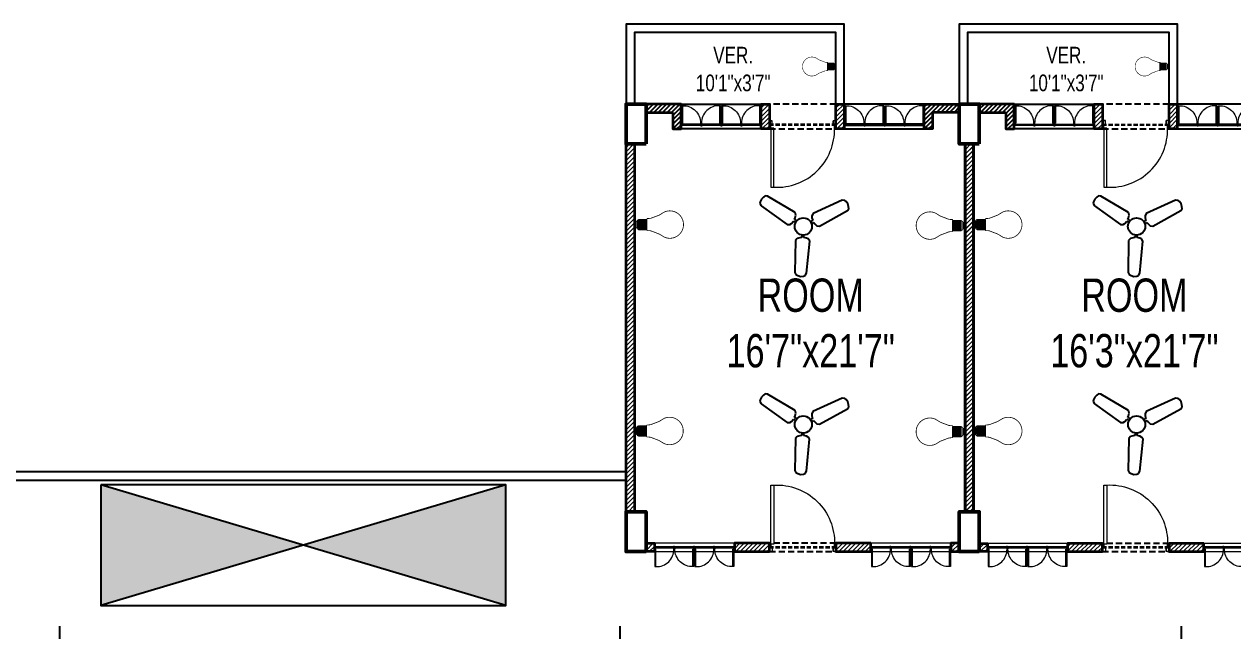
# Model space of a CAD drawing. Header units: inches. Extents: x -20263 to 10253, y -4567 to 3195.
# Drawn here: x 1407 to 2133, y 398 to 767 of the extents above; entities that cross this region are included whole.
import ezdxf

# ---------------------------------------------------------------- set-up
doc = ezdxf.new("R2010")
doc.units = ezdxf.units.IN
doc.header["$MEASUREMENT"] = 0
doc.linetypes.add('DASHED2', pattern=[0.375, 0.25, -0.125])
for name, color, linetype, lineweight in [('A-TEXT', 7, 'Continuous', 5), ('ar-DOOR-WOOD', 44, 'Continuous', 0), ("ele legend-8'", 53, 'Continuous', 25), ('Main Wall', 250, 'Continuous', 13), ('WALL_SEC_', 170, 'Continuous', 25)]:
    doc.layers.add(name, color=color, linetype=linetype, lineweight=lineweight)
doc.layers.add('hatch brick', color=32, linetype='Continuous', lineweight=0, transparency=0.4)
doc.styles.add('SIMPLE', font='romantic.ttf')
pattern_1 = [(45, (-1496452.2167, -132512.9514), (-1.3258252147, 1.3258252147), [])]
pattern_2 = [(45, (-1496521.2167, -132514.9514), (-1.3258252147, 1.3258252147), [])]
pattern_3 = [(45, (-1496524.7167, -132514.9514), (-1.3258252147, 1.3258252147), [])]
pattern_4 = [(45, (-1496535.7167, -132514.9514), (-1.3258252147, 1.3258252147), [])]
pattern_5 = [(45, (-1496520.0054, -132514.9514), (-1.3258252147, 1.3258252147), [])]
pattern_6 = [(45, (-1496526.2167, -132766.9514), (-1.3258252147, 1.3258252147), [])]
pattern_7 = [(45, (-1496407.2167, -132512.9514), (-1.3258252147, 1.3258252147), [])]

# ---------------------------------------------------------------- blocks, each defined once
blk = doc.blocks.new('DOOR_45')
at = {"layer": 'ar-DOOR-WOOD'}
for p, q in [((-11008.75, 15426.44), (-11008.75, 15424.44)), ((-10968.75, 15426.44), (-11008.75, 15426.44)), ((-11008.75, 15424.44), (-10968.75, 15424.44)), ((-10968.75, 15427.44), (-10963.75, 15427.44)), ((-10968.75, 15427.44), (-10968.75, 15426.44)), ((-10968.75, 15424.44), (-10968.75, 15426.44)), ((-10968.75, 15426.44), (-10966.75, 15426.44)), ((-10966.75, 15426.44), (-10966.75, 15425.44)), ((-10966.75, 15425.44), (-10963.75, 15425.44)), ((-10963.75, 15427.44), (-10963.75, 15425.44)), ((-10968.75, 15382.44), (-10968.75, 15383.44)), ((-10968.75, 15383.44), (-10966.75, 15383.44)), ((-10966.75, 15384.44), (-10963.75, 15384.44)), ((-10966.75, 15383.44), (-10966.75, 15384.44)), ((-10963.75, 15382.44), (-10963.75, 15384.44)), ((-10968.75, 15382.44), (-10963.75, 15382.44))]:
    blk.add_line(p, q, dxfattribs=at)
for points in [[(-10968.75, 15426.44), (-11008.75, 15426.44), (-11008.75, 15424.44), (-10968.75, 15424.44)], [(-10963.75, 15427.44), (-10968.75, 15427.44), (-10968.75, 15426.44), (-10966.75, 15426.44), (-10966.75, 15425.44), (-10963.75, 15425.44)], [(-10968.75, 15383.44), (-10968.75, 15382.44), (-10963.75, 15382.44), (-10963.75, 15384.44), (-10966.75, 15384.44), (-10966.75, 15383.44)]]:
    blk.add_lwpolyline(points, close=True, dxfattribs=at)
blk.add_arc((-10969.89, 15422.35), 38.92, 176.90834, 271.67702, dxfattribs=at)
blk = doc.blocks.new('DOOR_40')
at = {"layer": 'ar-DOOR-WOOD'}
for p, q in [((-11029.1, 15421.4), (-11064.1, 15421.4)), ((-11064.1, 15421.4), (-11064.1, 15419.4)), ((-11064.1, 15419.4), (-11029.1, 15419.4)), ((-11029.1, 15422.4), (-11024.1, 15422.4)), ((-11029.1, 15422.4), (-11029.1, 15421.4)), ((-11029.1, 15419.4), (-11029.1, 15421.4)), ((-11029.1, 15421.4), (-11027.1, 15421.4)), ((-11027.1, 15421.4), (-11027.1, 15420.4)), ((-11027.1, 15420.4), (-11024.1, 15420.4)), ((-11024.1, 15422.4), (-11024.1, 15420.4)), ((-11029.1, 15383.4), (-11027.1, 15383.4)), ((-11029.1, 15382.4), (-11029.1, 15383.4)), ((-11029.1, 15382.4), (-11024.1, 15382.4)), ((-11027.1, 15383.4), (-11027.1, 15384.4)), ((-11027.1, 15384.4), (-11024.1, 15384.4)), ((-11024.1, 15382.4), (-11024.1, 15384.4))]:
    blk.add_line(p, q, dxfattribs=at)
blk.add_arc((-11029.4, 15418.2), 34.8, 178.03, 270.3561, dxfattribs=at)
blk = doc.blocks.new('room 1')
h = blk.add_hatch()
h.set_pattern_fill('ANSI31', color=256, scale=15)
h.paths.add_polyline_path([(1498318.01, 133229.01), (1498318.01, 133219.01), (1498323.01, 133219.01), (1498323.01, 133234.01), (1498302.01, 133234.01), (1498302.01, 133229.01), (1498302.01, 133229.01)])
h = blk.add_hatch()
h.set_pattern_fill('ANSI31', color=256, scale=15)
h.paths.add_polyline_path([(1498474.01, 133229.01), (1498474.01, 133219.01), (1498469.01, 133219.01), (1498469.01, 133234.01), (1498490.01, 133234.01), (1498490.01, 133229.01), (1498490.01, 133229.01)])
at = {"layer": 'hatch brick'}
h = blk.add_hatch(dxfattribs=at)
h.set_pattern_fill('ANSI31', color=256, scale=15)
h.set_pattern_definition([(45, (69, 2), (-1.3258252147, 1.3258252147), [])])
h.paths.add_polyline_path([(1498376.01, 133234.01), (1498376.01, 133219.01), (1498376.01, 133219.01), (1498371.01, 133219.01), (1498371.01, 133234.01)])
h = blk.add_hatch(dxfattribs=at)
h.set_pattern_fill('ANSI31', color=256, scale=15)
h.set_pattern_definition([(45, (114, 2), (-1.3258252147, 1.3258252147), [])])
h.paths.add_polyline_path([(1498421.01, 133234.01), (1498421.01, 133219.01), (1498421.01, 133219.01), (1498416.01, 133219.01), (1498416.01, 133234.01)])
h = blk.add_hatch(dxfattribs=at)
h.set_pattern_fill('ANSI31', color=256, scale=15)
h.paths.add_polyline_path([(1498298.51, 132989.01), (1498293.51, 132989.01), (1498293.51, 133210.01), (1498298.51, 133210.01)])
h = blk.add_hatch(dxfattribs=at)
h.set_pattern_fill('ANSI31', color=256, scale=15)
h.paths.add_polyline_path([(1498493.51, 132989.01), (1498498.51, 132989.01), (1498498.51, 133210.01), (1498493.51, 133210.01)])
h = blk.add_hatch(dxfattribs=at)
h.set_pattern_fill('ANSI31', color=256, scale=15)
h.set_pattern_definition([(45, (-14.5, 0), (-1.3258252147, 1.3258252147), [])])
h.paths.add_polyline_path([(1498302.01, 132970.01), (1498307.01, 132970.01), (1498307.01, 132965.01), (1498302.01, 132965.01)])
h = blk.add_hatch(dxfattribs=at)
h.set_pattern_fill('ANSI31', color=256, scale=15)
h.set_pattern_definition([(45, (-5, -252), (-1.3258252147, 1.3258252147), [])])
h.paths.add_polyline_path([(1498376.01, 132970.01), (1498355.01, 132970.01), (1498355.01, 132965.01), (1498376.01, 132965.01)])
h = blk.add_hatch(dxfattribs=at)
h.set_pattern_fill('ANSI31', color=256, scale=15)
h.set_pattern_definition([(45, (1.2113, 4e-09), (-1.3258252147, 1.3258252147), [])])
h.paths.add_polyline_path([(1498437.01, 132970.01), (1498416.01, 132970.01), (1498416.01, 132965.01), (1498437.01, 132965.01)])
h = blk.add_hatch(dxfattribs=at)
h.set_pattern_fill('ANSI31', color=256, scale=15)
h.paths.add_polyline_path([(1498490.01, 132970.01), (1498485.01, 132970.01), (1498485.01, 132965.01), (1498490.01, 132965.01)])
for points in [[(1498323.01, 133234.01), (1498371.01, 133234.01), (1498371.01, 133219.01), (1498323.01, 133219.01)], [(1498469.01, 133234.01), (1498421.01, 133234.01), (1498421.01, 133219.01), (1498469.01, 133219.01)]]:
    blk.add_lwpolyline(points, close=True)
at = {"linetype": 'DASHED2', "ltscale": 15}
for points in [[(1498376.01, 133219.01), (1498416.01, 133219.01), (1498416.01, 133234.01), (1498376.01, 133234.01)], [(1498376.01, 132965.01), (1498416.01, 132965.01), (1498416.01, 132970.01), (1498376.01, 132970.01)]]:
    blk.add_lwpolyline(points, close=True, dxfattribs=at)
at = {"layer": 'Main Wall', "color": 1, "lineweight": 50}
for points in [[(1498302.01, 133210.01), (1498290.01, 133210.01), (1498290.01, 133234.01), (1498302.01, 133234.01), (1498302.01, 133210.01)], [(1498502.01, 133210.01), (1498490.01, 133210.01), (1498490.01, 133234.01), (1498502.01, 133234.01), (1498502.01, 133210.01)], [(1498302.01, 132965.01), (1498290.01, 132965.01), (1498290.01, 132989.01), (1498302.01, 132989.01), (1498302.01, 132965.01)], [(1498502.01, 132965.01), (1498490.01, 132965.01), (1498490.01, 132989.01), (1498502.01, 132989.01), (1498502.01, 132965.01)]]:
    blk.add_lwpolyline(points, dxfattribs=at)
at = {"layer": 'Main Wall', "lineweight": 35}
for points in [[(1498318.01, 133229.01), (1498318.01, 133219.01), (1498323.01, 133219.01), (1498323.01, 133234.01), (1498302.01, 133234.01), (1498302.01, 133229.01), (1498302.01, 133229.01), (1498302.01, 133229.01), (1498318.01, 133229.01)], [(1498474.01, 133229.01), (1498474.01, 133219.01), (1498469.01, 133219.01), (1498469.01, 133234.01), (1498490.01, 133234.01), (1498490.01, 133229.01), (1498490.01, 133229.01), (1498490.01, 133229.01), (1498474.01, 133229.01)], [(1498376.01, 132970.01), (1498376.01, 132970.01), (1498355.01, 132970.01), (1498355.01, 132965.01), (1498376.01, 132965.01), (1498376.01, 132970.01)]]:
    blk.add_lwpolyline(points, dxfattribs=at)
for points in [[(1498376.01, 133234.01), (1498376.01, 133219.01), (1498376.01, 133219.01), (1498376.01, 133219.01), (1498371.01, 133219.01), (1498371.01, 133234.01)], [(1498421.01, 133234.01), (1498421.01, 133219.01), (1498421.01, 133219.01), (1498421.01, 133219.01), (1498416.01, 133219.01), (1498416.01, 133234.01)], [(1498298.51, 132989.01), (1498293.51, 132989.01), (1498293.51, 133210.01), (1498298.51, 133210.01)], [(1498493.51, 132989.01), (1498498.51, 132989.01), (1498498.51, 133210.01), (1498493.51, 133210.01)], [(1498302.01, 132970.01), (1498307.01, 132970.01), (1498307.01, 132965.01), (1498302.01, 132965.01)], [(1498437.01, 132970.01), (1498416.01, 132970.01), (1498416.01, 132965.01), (1498437.01, 132965.01)], [(1498490.01, 132970.01), (1498485.01, 132970.01), (1498485.01, 132965.01), (1498490.01, 132965.01)]]:
    blk.add_lwpolyline(points, close=True, dxfattribs=at)
at = {"layer": 'Main Wall', "color": 150}
for points in [[(1498371.01, 133221.01), (1498323.61, 133221.01), (1498323.61, 133222.01), (1498371.01, 133222.01)], [(1498421.01, 133221.01), (1498468.41, 133221.01), (1498468.41, 133222.01), (1498421.01, 133222.01)], [(1498371.01, 133221.01), (1498323.61, 133221.01), (1498323.61, 133221.51), (1498371.01, 133221.51)], [(1498421.01, 133221.01), (1498468.41, 133221.01), (1498468.41, 133221.51), (1498421.01, 133221.51)], [(1498307.01, 132968.01), (1498354.41, 132968.01), (1498354.41, 132967.01), (1498307.01, 132967.01)], [(1498307.01, 132968.01), (1498354.41, 132968.01), (1498354.41, 132967.51), (1498307.01, 132967.51)], [(1498437.61, 132968.01), (1498484.41, 132968.01), (1498484.41, 132967.01), (1498437.61, 132967.01)], [(1498437.61, 132968.01), (1498484.41, 132968.01), (1498484.41, 132967.51), (1498437.61, 132967.51)]]:
    blk.add_lwpolyline(points, close=True, dxfattribs=at)
at = {"layer": 'Main Wall', "color": 150, "linetype": 'DASHED2', "ltscale": 10}
for points in [[(1498376.01, 133222.01), (1498416.01, 133222.01), (1498416.01, 133221.01), (1498376.01, 133221.01)], [(1498376.01, 133222.01), (1498416.01, 133222.01), (1498416.01, 133221.51), (1498376.01, 133221.51)], [(1498376.01, 132968.01), (1498416.01, 132968.01), (1498416.01, 132967.01), (1498376.01, 132967.01)], [(1498376.01, 132968.01), (1498416.01, 132968.01), (1498416.01, 132967.51), (1498376.01, 132967.51)]]:
    blk.add_lwpolyline(points, close=True, dxfattribs=at)
at = {"layer": 'Main Wall'}
for points in [[(1498307.01, 132965.01), (1498355.01, 132965.01), (1498355.01, 132970.01), (1498307.01, 132970.01)], [(1498437.01, 132965.01), (1498485.01, 132965.01), (1498485.01, 132970.01), (1498437.01, 132970.01)]]:
    blk.add_lwpolyline(points, close=True, dxfattribs=at)
at = {"layer": 'Main Wall', "extrusion": (0, 0, -1)}
for name, p, xscale, yscale, zscale, rotation in [('DOOR_40', (-1502949.75, 129913.77), 0.2999999999999545, 0.2999999999999545, -0.2999999999999545, 270), ('DOOR_40', (-1502973.75, 129913.77), 0.2999999999999545, 0.2999999999999545, -0.2999999999999545, 270), ('DOOR_40', (-1493818.28, 129913.77), -0.2999999999999545, 0.2999999999999545, -0.2999999999999545, 90), ('DOOR_40', (-1493842.28, 129913.77), -0.2999999999999545, 0.2999999999999545, -0.2999999999999545, 90), ('DOOR_45', (-1512089.3, 142969.57), -0.8888888888889142, 0.8888888888889142, -0.8888888888889142, 270), ('DOOR_45', (-1512089.3, 123219.46), 0.8888888888889142, 0.8888888888889142, -0.8888888888889142, 270), ('DOOR_40', (-1493704.28, 136275.25), 0.2999999999999545, 0.2999999999999545, -0.2999999999999545, 90), ('DOOR_40', (-1493728.28, 136275.25), 0.2999999999999545, 0.2999999999999545, -0.2999999999999545, 90), ('DOOR_40', (-1493834.28, 136275.25), 0.2999999999999545, 0.2999999999999545, -0.2999999999999545, 90), ('DOOR_40', (-1493858.28, 136275.25), 0.2999999999999545, 0.2999999999999545, -0.2999999999999545, 90)]:
    blk.add_blockref(name, p, dxfattribs=dict(at, xscale=xscale, yscale=yscale, zscale=zscale, rotation=rotation))
at = {"layer": 'Main Wall'}
for p, xscale, yscale, zscale, rotation in [((1493720.28, 129913.77), 0.2999999999999545, 0.2999999999999545, 0.2999999999999545, 270), ((1493744.28, 129913.77), 0.2999999999999545, 0.2999999999999545, 0.2999999999999545, 270), ((1503047.75, 129913.77), -0.2999999999999545, 0.2999999999999545, 0.2999999999999546, 90), ((1503071.75, 129913.77), -0.2999999999999545, 0.2999999999999545, 0.2999999999999546, 90), ((1502933.75, 136275.25), 0.2999999999999546, 0.2999999999999546, 0.2999999999999546, 90), ((1502957.75, 136275.25), 0.2999999999999546, 0.2999999999999546, 0.2999999999999546, 90), ((1503063.75, 136275.25), 0.2999999999999546, 0.2999999999999546, 0.2999999999999546, 90), ((1503087.75, 136275.25), 0.2999999999999546, 0.2999999999999546, 0.2999999999999546, 90)]:
    blk.add_blockref('DOOR_40', p, dxfattribs=dict(at, xscale=xscale, yscale=yscale, zscale=zscale, rotation=rotation))
blk = doc.blocks.new('LED')
for p, q in [((-12.1, -25.6), (11.9, -25.6)), ((-11.6, -7.7), (11.7, -7.7)), ((-11.6, -11), (11.7, -9.6)), ((-11.6, -13.3), (11.7, -11.8)), ((-11.5, -15.5), (11.8, -14.1)), ((-11.3, -17.8), (11.9, -16.3)), ((-11.2, -20), (12.1, -18.6)), ((-11.2, -22.2), (12.1, -20.8)), ((-11.2, -24.5), (12.1, -23.1))]:
    blk.add_line(p, q)
at = {"lineweight": 9}
blk.add_line((7.8, -3.1), (-7.8, -3.1), dxfattribs=at)
for points, const_width in [([(5.3, 0), (5.4, 0), (5.7, 0), (6.1, -0.1), (6.6, -0.3), (7, -0.6), (7.2, -0.9), (7.4, -1.2), (7.5, -1.5), (7.7, -2), (7.7, -2.5), (7.8, -3.1), (7.7, -2.5), (7.7, -2), (7.5, -1.5), (7.4, -1.2), (7.2, -0.9), (7, -0.6), (6.6, -0.3), (6.1, -0.1), (5.7, 0), (5.4, 0), (5.3, 0), (-5.3, 0), (-5.4, 0), (-5.5, 0), (-5.8, 0), (-6.1, -0.1), (-6.4, -0.2), (-6.7, -0.5), (-7, -0.7), (-7.3, -1.1), (-7.6, -1.7), (-7.7, -2.3), (-7.8, -3.1), (-7.8, -3.1), (-7.9, -3.2), (-8.1, -3.2), (-8.3, -3.3), (-8.9, -3.6), (-9.6, -4.1), (-10.3, -4.7), (-11, -5.4), (-11.2, -5.9), (-11.4, -6.4), (-11.6, -7), (-11.6, -7.7), (-12.2, -7.7), (-12.1, -26)], 2), ([(-5.3, 0), (-5.4, 0), (-5.5, 0), (-5.8, 0), (-6.1, -0.1), (-6.4, -0.2), (-6.7, -0.5), (-7, -0.7), (-7.3, -1.1), (-7.6, -1.7), (-7.7, -2.3), (-7.8, -3.1)], 1), ([(-0.1, -111.1), (-0.2, -111.1), (-1, -111.1), (-1.8, -111.1), (-2.6, -111.1), (-3.4, -111), (-4.2, -110.9), (-5, -110.8), (-5.8, -110.6), (-6.6, -110.5), (-7.4, -110.3), (-8.1, -110.1), (-8.9, -109.9), (-9.6, -109.7), (-10.4, -109.5), (-11.1, -109.2), (-11.8, -108.9), (-12.5, -108.7), (-13.2, -108.3), (-13.9, -108), (-14.6, -107.7), (-15.3, -107.3), (-16, -106.9), (-16.6, -106.6), (-17.3, -106.2), (-17.9, -105.7), (-18.5, -105.3), (-19.2, -104.8), (-19.8, -104.4), (-20.4, -103.9), (-20.9, -103.4), (-21.5, -102.9), (-22.1, -102.4), (-22.6, -101.9), (-23.1, -101.3), (-23.7, -100.8), (-24.2, -100.2), (-24.6, -99.6), (-25.1, -99), (-25.6, -98.4), (-26, -97.8), (-26.5, -97.2), (-26.9, -96.5), (-27.3, -95.9), (-27.7, -95.2), (-28.1, -94.6), (-28.4, -93.9), (-28.8, -93.2), (-29.1, -92.5), (-29.4, -91.8), (-29.7, -91.1), (-30, -90.4), (-30.2, -89.6), (-30.5, -88.9), (-30.7, -88.1), (-30.9, -87.4), (-31.1, -86.6), (-31.2, -85.9), (-31.4, -85.1), (-31.5, -84.3), (-31.6, -83.5), (-31.7, -82.7), (-31.8, -81.9), (-31.8, -81.1), (-31.9, -80.3), (-31.9, -79.5), (-31.9, -78.2), (-31.8, -77), (-31.7, -75.8), (-31.5, -74.6), (-31.3, -73.4), (-31.1, -72.2), (-30.8, -71.1), (-30.4, -69.9), (-30, -68.8), (-29.6, -67.7), (-29.2, -66.6), (-22.1, -55), (-14.6, -35.3), (-14.1, -29.7), (-14.1, -27.1), (-12.1, -25.6)], 1.8), ([(-0.1, -111.1), (0, -111.1), (0.8, -111.1), (1.6, -111.1), (2.5, -111.1), (3.3, -111), (4, -110.9), (4.8, -110.8), (5.6, -110.6), (6.4, -110.5), (7.2, -110.3), (7.9, -110.1), (8.7, -109.9), (9.4, -109.7), (10.2, -109.5), (10.9, -109.2), (11.6, -108.9), (12.3, -108.7), (13, -108.3), (13.7, -108), (14.4, -107.7), (15.1, -107.3), (15.8, -106.9), (16.4, -106.6), (17.1, -106.2), (17.7, -105.7), (18.3, -105.3), (19, -104.8), (19.6, -104.4), (20.2, -103.9), (20.7, -103.4), (21.3, -102.9), (21.9, -102.4), (22.4, -101.9), (22.9, -101.3), (23.5, -100.8), (24, -100.2), (24.5, -99.6), (24.9, -99), (25.4, -98.4), (25.8, -97.8), (26.3, -97.2), (26.7, -96.5), (27.1, -95.9), (27.5, -95.2), (27.9, -94.6), (28.2, -93.9), (28.6, -93.2), (28.9, -92.5), (29.2, -91.8), (29.5, -91.1), (29.8, -90.4), (30, -89.6), (30.3, -88.9), (30.5, -88.1), (30.7, -87.4), (30.9, -86.6), (31, -85.9), (31.2, -85.1), (31.3, -84.3), (31.4, -83.5), (31.5, -82.7), (31.6, -81.9), (31.6, -81.1), (31.7, -80.3), (31.7, -79.5), (31.7, -78.2), (31.6, -77), (31.5, -75.8), (31.3, -74.6), (31.1, -73.4), (30.9, -72.2), (30.6, -71.1), (30.2, -69.9), (29.9, -68.8), (29.4, -67.7), (29, -66.6), (21.9, -55), (14.4, -35.3), (13.9, -29.7), (13.9, -27.1), (11.9, -25.6)], 1.8), ([(11.9, -26.1), (11.9, -7.7), (11.7, -7.7), (11.6, -7), (11.4, -6.4), (11.2, -5.9), (11, -5.4), (10.3, -4.7), (9.6, -4.1), (8.9, -3.6), (8.3, -3.3), (7.9, -3.2), (7.8, -3.1), (7.8, -3.1)], 2)]:
    blk.add_lwpolyline(points, dxfattribs=dict(const_width=const_width))
at = {"color": 7, "lineweight": 20}
blk.add_open_spline([(-9.8, -25.6), (-9.8, -25.6), (9.4, -25.6), (9.4, -25.6)], degree=3, dxfattribs=at)
blk = doc.blocks.new('6')
at = {"color": 7}
for p, q in [((3322, -2211), (3285, -2228)), ((3359, -2211), (3322, -2211)), ((3387, -2215), (3359, -2211)), ((3407, -2236), (3387, -2215)), ((3268, -2243), (3260, -2275)), ((3260, -2275), (3351, -2687)), ((3285, -2228), (3268, -2243)), ((3533, -2638), (3407, -2236)), ((3351, -2687), (3378, -2709)), ((3468, -2701), (3489, -2690)), ((3489, -2690), (3518, -2669)), ((3518, -2669), (3533, -2638)), ((3378, -2709), (3403, -2714)), ((3403, -2714), (3440, -2709)), ((3440, -2709), (3450, -2742)), ((3477, -2735), (3468, -2701)), ((3649, -2835), (3635, -2869)), ((3666, -2816), (3649, -2835)), ((3699, -2804), (3666, -2816)), ((4101, -2931), (3699, -2804)), ((3291, -2913), (3005, -3223)), ((3325, -2910), (3291, -2913)), ((3357, -2925), (3325, -2910)), ((3378, -2938), (3357, -2925)), ((3403, -2913), (3378, -2938)), ((3399, -2958), (3423, -2933)), ((3422, -2988), (3399, -2958)), ((3429, -3011), (3422, -2988)), ((3424, -3046), (3429, -3011)), ((3594, -2888), (3628, -2897)), ((3635, -2869), (3601, -2861)), ((3628, -2897), (3627, -2922)), ((3627, -2922), (3631, -2958)), ((3631, -2958), (3650, -2985)), ((3650, -2985), (4061, -3078)), ((4124, -2954), (4101, -2931)), ((4129, -2976), (4124, -2954)), ((4125, -3016), (4129, -2976)), ((3113, -3331), (3424, -3046)), ((4061, -3078), (4089, -3071)), ((4089, -3071), (4107, -3048)), ((4107, -3048), (4125, -3016)), ((3005, -3223), (2997, -3251)), ((2997, -3251), (3008, -3278)), ((3008, -3278), (3026, -3309)), ((3026, -3309), (3059, -3333)), ((3059, -3333), (3081, -3340)), ((3081, -3340), (3113, -3331))]:
    blk.add_line(p, q, dxfattribs=at)
blk.add_circle((3491, -2846), 113, dxfattribs=at)

msp = doc.modelspace()

# ---------------------------------------------------------------- hatches: boundary and pattern name
h = msp.add_hatch()
h.set_pattern_fill('ANSI31', color=256, scale=15)
h.set_pattern_definition(pattern_2)
h.paths.add_polyline_path([(1796.797, 714.062), (1796.797, 704.062), (1801.797, 704.062), (1801.797, 719.062), (1780.797, 719.062), (1780.797, 714.062), (1780.797, 714.062)])
h = msp.add_hatch()
h.set_pattern_fill('ANSI31', color=256, scale=15)
h.set_pattern_definition(pattern_2)
h.paths.add_polyline_path([(1796.797, 714.062), (1796.797, 704.062), (1801.797, 704.062), (1801.797, 719.062), (1780.797, 719.062), (1780.797, 714.062), (1780.797, 714.062)])
h = msp.add_hatch()
h.set_pattern_fill('ANSI31', color=256, scale=15)
h.set_pattern_definition(pattern_2)
h.paths.add_polyline_path([(1952.797, 714.062), (1952.797, 704.062), (1947.797, 704.062), (1947.797, 719.062), (1968.797, 719.062), (1968.797, 714.062), (1968.797, 714.062)])
h = msp.add_hatch()
h.set_pattern_fill('ANSI31', color=256, scale=15)
h.set_pattern_definition(pattern_2)
h.paths.add_polyline_path([(1952.797, 714.062), (1952.797, 704.062), (1947.797, 704.062), (1947.797, 719.062), (1968.797, 719.062), (1968.797, 714.062), (1968.797, 714.062)])
at = {"layer": 'hatch brick'}
h = msp.add_hatch(dxfattribs=at)
h.set_pattern_fill('ANSI31', color=256, scale=15)
h.set_pattern_definition(pattern_1)
h.paths.add_polyline_path([(1854.797, 719.062), (1854.797, 704.062), (1854.797, 704.062), (1849.797, 704.062), (1849.797, 719.062)])
h = msp.add_hatch(dxfattribs=at)
h.set_pattern_fill('ANSI31', color=256, scale=15)
h.set_pattern_definition(pattern_1)
h.paths.add_polyline_path([(1854.797, 719.062), (1854.797, 704.062), (1854.797, 704.062), (1849.797, 704.062), (1849.797, 719.062)])
h = msp.add_hatch(dxfattribs=at)
h.set_pattern_fill('ANSI31', color=256, scale=15)
h.set_pattern_definition(pattern_7)
h.paths.add_polyline_path([(1899.797, 719.062), (1899.797, 704.062), (1899.797, 704.062), (1894.797, 704.062), (1894.797, 719.062)])
h = msp.add_hatch(dxfattribs=at)
h.set_pattern_fill('ANSI31', color=256, scale=15)
h.set_pattern_definition(pattern_7)
h.paths.add_polyline_path([(1899.797, 719.062), (1899.797, 704.062), (1899.797, 704.062), (1894.797, 704.062), (1894.797, 719.062)])
h = msp.add_hatch(dxfattribs=at)
h.set_pattern_fill('ANSI31', color=256, scale=15)
h.set_pattern_definition(pattern_3)
h.paths.add_polyline_path([(1773.797, 474.062), (1768.797, 474.062), (1768.797, 695.062), (1773.797, 695.062)])
h = msp.add_hatch(dxfattribs=at)
h.set_pattern_fill('ANSI31', color=256, scale=15)
h.set_pattern_definition(pattern_3)
h.paths.add_polyline_path([(1773.797, 474.062), (1768.797, 474.062), (1768.797, 695.062), (1773.797, 695.062)])
h = msp.add_hatch(dxfattribs=at)
h.set_pattern_fill('ANSI31', color=256, scale=15)
h.set_pattern_definition(pattern_2)
h.paths.add_polyline_path([(1972.297, 474.062), (1977.297, 474.062), (1977.297, 695.062), (1972.297, 695.062)])
h = msp.add_hatch(dxfattribs=at)
h.set_pattern_fill('ANSI31', color=256, scale=15)
h.set_pattern_definition(pattern_2)
h.paths.add_polyline_path([(1972.297, 474.062), (1977.297, 474.062), (1977.297, 695.062), (1972.297, 695.062)])
h = msp.add_hatch(dxfattribs=at)
h.set_pattern_fill('ANSI31', color=256, scale=15)
h.set_pattern_definition(pattern_4)
h.paths.add_polyline_path([(1780.797, 455.062), (1785.797, 455.062), (1785.797, 450.062), (1780.797, 450.062)])
h = msp.add_hatch(dxfattribs=at)
h.set_pattern_fill('ANSI31', color=256, scale=15)
h.set_pattern_definition(pattern_4)
h.paths.add_polyline_path([(1780.797, 455.062), (1785.797, 455.062), (1785.797, 450.062), (1780.797, 450.062)])
h = msp.add_hatch(dxfattribs=at)
h.set_pattern_fill('ANSI31', color=256, scale=15)
h.set_pattern_definition(pattern_6)
h.paths.add_polyline_path([(1854.797, 455.062), (1833.797, 455.062), (1833.797, 450.062), (1854.797, 450.062)])
h = msp.add_hatch(dxfattribs=at)
h.set_pattern_fill('ANSI31', color=256, scale=15)
h.set_pattern_definition(pattern_6)
h.paths.add_polyline_path([(1854.797, 455.062), (1833.797, 455.062), (1833.797, 450.062), (1854.797, 450.062)])
h = msp.add_hatch(dxfattribs=at)
h.set_pattern_fill('ANSI31', color=256, scale=15)
h.set_pattern_definition(pattern_5)
h.paths.add_polyline_path([(1915.797, 455.062), (1894.797, 455.062), (1894.797, 450.062), (1915.797, 450.062)])
h = msp.add_hatch(dxfattribs=at)
h.set_pattern_fill('ANSI31', color=256, scale=15)
h.set_pattern_definition(pattern_5)
h.paths.add_polyline_path([(1915.797, 455.062), (1894.797, 455.062), (1894.797, 450.062), (1915.797, 450.062)])
h = msp.add_hatch(dxfattribs=at)
h.set_pattern_fill('ANSI31', color=256, scale=15)
h.set_pattern_definition(pattern_2)
h.paths.add_polyline_path([(1968.797, 455.062), (1963.797, 455.062), (1963.797, 450.062), (1968.797, 450.062)])
h = msp.add_hatch(dxfattribs=at)
h.set_pattern_fill('ANSI31', color=256, scale=15)
h.set_pattern_definition(pattern_2)
h.paths.add_polyline_path([(1968.797, 455.062), (1963.797, 455.062), (1963.797, 450.062), (1968.797, 450.062)])
at = {"layer": 'WALL_SEC_', "lineweight": 25}
h = msp.add_hatch(color=7, dxfattribs=at)
h.dxf.hatch_style = 1
h.paths.add_polyline_path([(1696.568, 417.748), (1696.568, 490.139), (1574.911, 453.943)])
h.paths.add_polyline_path([(1574.911, 453.943), (1453.254, 490.139), (1453.254, 417.748)])

# ---------------------------------------------------------------- linework, layer by layer
at = {"color": 30, "true_color": 0xf8991e}
for p, q in [((1428.592, 405.349), (1428.592, 397.661)), ((1428.592, 405.349), (1428.592, 397.661)), ((1764.983, 405.349), (1764.983, 397.661)), ((1764.983, 405.349), (1764.983, 397.661)), ((2102.07, 405.349), (2102.07, 397.661)), ((2102.07, 405.349), (2102.07, 397.661))]:
    msp.add_line(p, q, dxfattribs=at)
for points in [[(1899.797, 719.062), (1899.797, 767.062), (1768.797, 767.062), (1768.797, 719.062)], [(1899.797, 719.062), (1899.797, 767.062), (1768.797, 767.062), (1768.797, 719.062)], [(2099.797, 719.062), (2099.797, 767.062), (1968.797, 767.062), (1968.797, 719.062)], [(2099.797, 719.062), (2099.797, 767.062), (1968.797, 767.062), (1968.797, 719.062)], [(1894.797, 719.062), (1894.797, 762.062), (1773.797, 762.062), (1773.797, 719.062)], [(1894.797, 719.062), (1894.797, 762.062), (1773.797, 762.062), (1773.797, 719.062)], [(2094.797, 719.062), (2094.797, 762.062), (1973.797, 762.062), (1973.797, 719.062)], [(2094.797, 719.062), (2094.797, 762.062), (1973.797, 762.062), (1973.797, 719.062)]]:
    msp.add_lwpolyline(points)
for points in [[(1801.797, 719.062), (1849.797, 719.062), (1849.797, 704.062), (1801.797, 704.062)], [(1801.797, 719.062), (1849.797, 719.062), (1849.797, 704.062), (1801.797, 704.062)], [(1947.797, 719.062), (1899.797, 719.062), (1899.797, 704.062), (1947.797, 704.062)], [(1947.797, 719.062), (1899.797, 719.062), (1899.797, 704.062), (1947.797, 704.062)], [(1380.797, 493.062), (1768.797, 493.062), (1768.797, 498.062), (1380.797, 498.062)], [(1380.797, 493.062), (1768.797, 493.062), (1768.797, 498.062), (1380.797, 498.062)]]:
    msp.add_lwpolyline(points, close=True)
at = {"linetype": 'DASHED2', "ltscale": 15}
for points in [[(1854.797, 704.062), (1894.797, 704.062), (1894.797, 719.062), (1854.797, 719.062)], [(1854.797, 704.062), (1894.797, 704.062), (1894.797, 719.062), (1854.797, 719.062)], [(1854.797, 450.062), (1894.797, 450.062), (1894.797, 455.062), (1854.797, 455.062)], [(1854.797, 450.062), (1894.797, 450.062), (1894.797, 455.062), (1854.797, 455.062)]]:
    msp.add_lwpolyline(points, close=True, dxfattribs=at)
at = {"layer": "ele legend-8'", "color": 7, "ltscale": 10}
for p, q in [((1696.568, 490.139), (1453.254, 417.748)), ((1696.568, 417.748), (1453.254, 490.139))]:
    msp.add_line(p, q, dxfattribs=at)
at = {"layer": "ele legend-8'", "color": 18, "ltscale": 10, "true_color": 0x000000}
msp.add_lwpolyline([(1453.254, 490.139), (1453.254, 417.748), (1696.568, 417.748), (1696.568, 490.139)], close=True, dxfattribs=at)
at = {"layer": 'Main Wall', "color": 1, "lineweight": 50}
for points in [[(1780.797, 695.062), (1768.797, 695.062), (1768.797, 719.062), (1780.797, 719.062), (1780.797, 695.062)], [(1780.797, 695.062), (1768.797, 695.062), (1768.797, 719.062), (1780.797, 719.062), (1780.797, 695.062)], [(1980.797, 695.062), (1968.797, 695.062), (1968.797, 719.062), (1980.797, 719.062), (1980.797, 695.062)], [(1980.797, 695.062), (1968.797, 695.062), (1968.797, 719.062), (1980.797, 719.062), (1980.797, 695.062)], [(1780.797, 450.062), (1768.797, 450.062), (1768.797, 474.062), (1780.797, 474.062), (1780.797, 450.062)], [(1780.797, 450.062), (1768.797, 450.062), (1768.797, 474.062), (1780.797, 474.062), (1780.797, 450.062)], [(1980.797, 450.062), (1968.797, 450.062), (1968.797, 474.062), (1980.797, 474.062), (1980.797, 450.062)], [(1980.797, 450.062), (1968.797, 450.062), (1968.797, 474.062), (1980.797, 474.062), (1980.797, 450.062)]]:
    msp.add_lwpolyline(points, dxfattribs=at)
at = {"layer": 'Main Wall', "lineweight": 35}
for points in [[(1796.797, 714.062), (1796.797, 704.062), (1801.797, 704.062), (1801.797, 719.062), (1780.797, 719.062), (1780.797, 714.062), (1780.797, 714.062), (1780.797, 714.062), (1796.797, 714.062)], [(1796.797, 714.062), (1796.797, 704.062), (1801.797, 704.062), (1801.797, 719.062), (1780.797, 719.062), (1780.797, 714.062), (1780.797, 714.062), (1780.797, 714.062), (1796.797, 714.062)], [(1952.797, 714.062), (1952.797, 704.062), (1947.797, 704.062), (1947.797, 719.062), (1968.797, 719.062), (1968.797, 714.062), (1968.797, 714.062), (1968.797, 714.062), (1952.797, 714.062)], [(1952.797, 714.062), (1952.797, 704.062), (1947.797, 704.062), (1947.797, 719.062), (1968.797, 719.062), (1968.797, 714.062), (1968.797, 714.062), (1968.797, 714.062), (1952.797, 714.062)], [(1854.797, 455.062), (1854.797, 455.062), (1833.797, 455.062), (1833.797, 450.062), (1854.797, 450.062), (1854.797, 455.062)], [(1854.797, 455.062), (1854.797, 455.062), (1833.797, 455.062), (1833.797, 450.062), (1854.797, 450.062), (1854.797, 455.062)]]:
    msp.add_lwpolyline(points, dxfattribs=at)
for points in [[(1854.797, 719.062), (1854.797, 704.062), (1854.797, 704.062), (1854.797, 704.062), (1849.797, 704.062), (1849.797, 719.062)], [(1854.797, 719.062), (1854.797, 704.062), (1854.797, 704.062), (1854.797, 704.062), (1849.797, 704.062), (1849.797, 719.062)], [(1899.797, 719.062), (1899.797, 704.062), (1899.797, 704.062), (1899.797, 704.062), (1894.797, 704.062), (1894.797, 719.062)], [(1899.797, 719.062), (1899.797, 704.062), (1899.797, 704.062), (1899.797, 704.062), (1894.797, 704.062), (1894.797, 719.062)], [(1773.797, 474.062), (1768.797, 474.062), (1768.797, 695.062), (1773.797, 695.062)], [(1773.797, 474.062), (1768.797, 474.062), (1768.797, 695.062), (1773.797, 695.062)], [(1972.297, 474.062), (1977.297, 474.062), (1977.297, 695.062), (1972.297, 695.062)], [(1972.297, 474.062), (1977.297, 474.062), (1977.297, 695.062), (1972.297, 695.062)], [(1780.797, 455.062), (1785.797, 455.062), (1785.797, 450.062), (1780.797, 450.062)], [(1780.797, 455.062), (1785.797, 455.062), (1785.797, 450.062), (1780.797, 450.062)], [(1915.797, 455.062), (1894.797, 455.062), (1894.797, 450.062), (1915.797, 450.062)], [(1915.797, 455.062), (1894.797, 455.062), (1894.797, 450.062), (1915.797, 450.062)], [(1968.797, 455.062), (1963.797, 455.062), (1963.797, 450.062), (1968.797, 450.062)], [(1968.797, 455.062), (1963.797, 455.062), (1963.797, 450.062), (1968.797, 450.062)]]:
    msp.add_lwpolyline(points, close=True, dxfattribs=at)
at = {"layer": 'Main Wall', "color": 150}
for points in [[(1849.797, 706.062), (1802.397, 706.062), (1802.397, 707.062), (1849.797, 707.062)], [(1849.797, 706.062), (1802.397, 706.062), (1802.397, 707.062), (1849.797, 707.062)], [(1849.797, 706.062), (1802.397, 706.062), (1802.397, 706.562), (1849.797, 706.562)], [(1849.797, 706.062), (1802.397, 706.062), (1802.397, 706.562), (1849.797, 706.562)], [(1899.797, 706.062), (1947.197, 706.062), (1947.197, 707.062), (1899.797, 707.062)], [(1899.797, 706.062), (1947.197, 706.062), (1947.197, 707.062), (1899.797, 707.062)], [(1899.797, 706.062), (1947.197, 706.062), (1947.197, 706.562), (1899.797, 706.562)], [(1899.797, 706.062), (1947.197, 706.062), (1947.197, 706.562), (1899.797, 706.562)], [(1785.797, 453.062), (1833.197, 453.062), (1833.197, 452.062), (1785.797, 452.062)], [(1785.797, 453.062), (1833.197, 453.062), (1833.197, 452.562), (1785.797, 452.562)], [(1785.797, 453.062), (1833.197, 453.062), (1833.197, 452.062), (1785.797, 452.062)], [(1785.797, 453.062), (1833.197, 453.062), (1833.197, 452.562), (1785.797, 452.562)], [(1916.397, 453.062), (1963.197, 453.062), (1963.197, 452.062), (1916.397, 452.062)], [(1916.397, 453.062), (1963.197, 453.062), (1963.197, 452.562), (1916.397, 452.562)], [(1916.397, 453.062), (1963.197, 453.062), (1963.197, 452.062), (1916.397, 452.062)], [(1916.397, 453.062), (1963.197, 453.062), (1963.197, 452.562), (1916.397, 452.562)]]:
    msp.add_lwpolyline(points, close=True, dxfattribs=at)
at = {"layer": 'Main Wall', "color": 150, "linetype": 'DASHED2', "ltscale": 10}
for points in [[(1854.797, 707.062), (1894.797, 707.062), (1894.797, 706.062), (1854.797, 706.062)], [(1854.797, 707.062), (1894.797, 707.062), (1894.797, 706.562), (1854.797, 706.562)], [(1854.797, 707.062), (1894.797, 707.062), (1894.797, 706.062), (1854.797, 706.062)], [(1854.797, 707.062), (1894.797, 707.062), (1894.797, 706.562), (1854.797, 706.562)], [(1854.797, 453.062), (1894.797, 453.062), (1894.797, 452.062), (1854.797, 452.062)], [(1854.797, 453.062), (1894.797, 453.062), (1894.797, 452.562), (1854.797, 452.562)], [(1854.797, 453.062), (1894.797, 453.062), (1894.797, 452.062), (1854.797, 452.062)], [(1854.797, 453.062), (1894.797, 453.062), (1894.797, 452.562), (1854.797, 452.562)]]:
    msp.add_lwpolyline(points, close=True, dxfattribs=at)
at = {"layer": 'Main Wall'}
for points in [[(1785.797, 450.062), (1833.797, 450.062), (1833.797, 455.062), (1785.797, 455.062)], [(1785.797, 450.062), (1833.797, 450.062), (1833.797, 455.062), (1785.797, 455.062)], [(1915.797, 450.062), (1963.797, 450.062), (1963.797, 455.062), (1915.797, 455.062)], [(1915.797, 450.062), (1963.797, 450.062), (1963.797, 455.062), (1915.797, 455.062)]]:
    msp.add_lwpolyline(points, close=True, dxfattribs=at)

# ---------------------------------------------------------------- block references
at = {"color": 1}
for p, xscale, yscale, zscale, rotation in [((1894.626, 741.613), -0.1793349189005943, 0.1793349189005943, 0.1793349189005943, 269.9999999998945), ((1894.626, 741.613), -0.1793349189005943, 0.1793349189005943, 0.1793349189005943, 269.9999999998945), ((2094.366, 741.613), -0.1793349189005943, 0.1793349189005943, 0.1793349189005943, 269.9999999998945), ((2094.366, 741.613), -0.1793349189005943, 0.1793349189005943, 0.1793349189005943, 269.9999999998945), ((1774.442, 646.647), 0.2590482185936613, 0.2590482185936613, 0.2590482185936613, 90), ((1774.442, 646.647), 0.2590482185936613, 0.2590482185936613, 0.2590482185936613, 90), ((1971.768, 646.036), -0.2590482185936613, 0.2590482185936613, 0.2590482185936613, 270), ((1971.768, 646.036), -0.2590482185936613, 0.2590482185936613, 0.2590482185936613, 270), ((1977.714, 646.647), 0.2590482185936613, 0.2590482185936613, 0.2590482185936613, 90), ((1977.714, 646.647), 0.2590482185936613, 0.2590482185936613, 0.2590482185936613, 90), ((1774.289, 522.604), 0.2590482185936613, 0.2590482185936613, 0.2590482185936613, 90), ((1774.289, 522.604), 0.2590482185936613, 0.2590482185936613, 0.2590482185936613, 90), ((1971.744, 522.16), -0.2590482185936613, 0.2590482185936613, 0.2590482185936613, 270), ((1971.744, 522.16), -0.2590482185936613, 0.2590482185936613, 0.2590482185936613, 270), ((1977.703, 522.604), 0.2590482185936613, 0.2590482185936613, 0.2590482185936613, 90), ((1977.703, 522.604), 0.2590482185936613, 0.2590482185936613, 0.2590482185936613, 90)]:
    msp.add_blockref('LED', p, dxfattribs=dict(at, xscale=xscale, yscale=yscale, zscale=zscale, rotation=rotation))
at = {"extrusion": (0, 0, -1), "xscale": -1, "zscale": -1}
msp.add_blockref('room 1', (1496321.217, -132514.951), dxfattribs=at)
msp.add_blockref('room 1', (1496321.217, -132514.951), dxfattribs=at)
at = {"color": 40, "true_color": 0xf8d731, "xscale": 0.04578869434389712, "yscale": 0.04578869434389712, "zscale": 0.04578869434389712, "rotation": 41.8550425353075}
for p in [(1669.19, 635.891), (1669.19, 635.891), (1869.318, 635.891), (1869.318, 635.891), (1669.162, 516.868), (1669.162, 516.868), (1869.34, 516.868), (1869.34, 516.868)]:
    msp.add_blockref('6', p, dxfattribs=at)
at = {"layer": 'Main Wall', "extrusion": (0, 0, -1)}
for name, p, xscale, yscale, zscale, rotation in [('DOOR_40', (-6428.53, -2601.179), 0.2999999999999545, 0.2999999999999545, -0.2999999999999545, 270), ('DOOR_40', (-6428.53, -2601.179), 0.2999999999999545, 0.2999999999999545, -0.2999999999999545, 270), ('DOOR_40', (-6452.53, -2601.179), 0.2999999999999545, 0.2999999999999545, -0.2999999999999545, 270), ('DOOR_40', (-6452.53, -2601.179), 0.2999999999999545, 0.2999999999999545, -0.2999999999999545, 270), ('DOOR_40', (-6526.53, -2601.179), 0.2999999999999545, 0.2999999999999545, -0.2999999999999546, 270), ('DOOR_40', (-6526.53, -2601.179), 0.2999999999999545, 0.2999999999999545, -0.2999999999999546, 270), ('DOOR_40', (-6550.53, -2601.179), 0.2999999999999545, 0.2999999999999545, -0.2999999999999546, 270), ('DOOR_40', (-6550.53, -2601.179), 0.2999999999999545, 0.2999999999999545, -0.2999999999999546, 270), ('DOOR_45', (-15568.081, -9295.494), 0.8888888888889142, 0.8888888888889142, -0.8888888888889142, 270), ('DOOR_45', (-15568.081, -9295.494), 0.8888888888889142, 0.8888888888889142, -0.8888888888889142, 270), ('DOOR_40', (2816.937, 3760.302), 0.2999999999999545, 0.2999999999999545, -0.2999999999999545, 90), ('DOOR_40', (2816.937, 3760.302), 0.2999999999999545, 0.2999999999999545, -0.2999999999999545, 90), ('DOOR_40', (2792.937, 3760.302), 0.2999999999999545, 0.2999999999999545, -0.2999999999999545, 90), ('DOOR_40', (2792.937, 3760.302), 0.2999999999999545, 0.2999999999999545, -0.2999999999999545, 90), ('DOOR_40', (2686.937, 3760.302), 0.2999999999999545, 0.2999999999999545, -0.2999999999999545, 90), ('DOOR_40', (2686.937, 3760.302), 0.2999999999999545, 0.2999999999999545, -0.2999999999999545, 90), ('DOOR_40', (2662.937, 3760.302), 0.2999999999999545, 0.2999999999999545, -0.2999999999999545, 90), ('DOOR_40', (2662.937, 3760.302), 0.2999999999999545, 0.2999999999999545, -0.2999999999999545, 90)]:
    msp.add_blockref(name, p, dxfattribs=dict(at, xscale=xscale, yscale=yscale, zscale=zscale, rotation=rotation))
at = {"layer": 'Main Wall'}
for name, p, xscale, yscale, zscale, rotation in [('DOOR_40', (-2800.937, -2601.179), 0.2999999999999545, 0.2999999999999545, 0.2999999999999545, 270), ('DOOR_40', (-2800.937, -2601.179), 0.2999999999999545, 0.2999999999999545, 0.2999999999999545, 270), ('DOOR_40', (-2776.937, -2601.179), 0.2999999999999545, 0.2999999999999545, 0.2999999999999545, 270), ('DOOR_40', (-2776.937, -2601.179), 0.2999999999999545, 0.2999999999999545, 0.2999999999999545, 270), ('DOOR_40', (-2702.937, -2601.179), 0.2999999999999545, 0.2999999999999545, 0.2999999999999545, 270), ('DOOR_40', (-2702.937, -2601.179), 0.2999999999999545, 0.2999999999999545, 0.2999999999999545, 270), ('DOOR_40', (-2678.937, -2601.179), 0.2999999999999545, 0.2999999999999545, 0.2999999999999545, 270), ('DOOR_40', (-2678.937, -2601.179), 0.2999999999999545, 0.2999999999999545, 0.2999999999999545, 270), ('DOOR_45', (15568.081, 10454.617), 0.8888888888889142, 0.8888888888889142, 0.8888888888889142, 90), ('DOOR_45', (15568.081, 10454.617), 0.8888888888889142, 0.8888888888889142, 0.8888888888889142, 90), ('DOOR_40', (6412.53, 3760.302), 0.2999999999999546, 0.2999999999999546, 0.2999999999999546, 90), ('DOOR_40', (6412.53, 3760.302), 0.2999999999999546, 0.2999999999999546, 0.2999999999999546, 90), ('DOOR_40', (6436.53, 3760.302), 0.2999999999999546, 0.2999999999999546, 0.2999999999999546, 90), ('DOOR_40', (6436.53, 3760.302), 0.2999999999999546, 0.2999999999999546, 0.2999999999999546, 90), ('DOOR_40', (6542.53, 3760.302), 0.2999999999999546, 0.2999999999999546, 0.2999999999999546, 90), ('DOOR_40', (6542.53, 3760.302), 0.2999999999999546, 0.2999999999999546, 0.2999999999999546, 90), ('DOOR_40', (6566.53, 3760.302), 0.2999999999999546, 0.2999999999999546, 0.2999999999999546, 90), ('DOOR_40', (6566.53, 3760.302), 0.2999999999999546, 0.2999999999999546, 0.2999999999999546, 90)]:
    msp.add_blockref(name, p, dxfattribs=dict(at, xscale=xscale, yscale=yscale, zscale=zscale, rotation=rotation))

# ---------------------------------------------------------------- texts
at = {"layer": 'A-TEXT', "attachment_point": 9, "style": 'SIMPLE'}
for s, insert, char_height, width in [('\\pxqc;{\\fSwis721 LtCn BT|b0|i0|c0|p34;VER.\\P10\'1"x3\'7"}', (1869.797, 726.629), 10, 73.45933), ('\\pxqc;{\\fSwis721 LtCn BT|b0|i0|c0|p34;VER.\\P10\'1"x3\'7"}', (1869.797, 726.629), 10, 73.45933), ('\\pxqc;{\\fSwis721 LtCn BT|b0|i0|c0|p34;VER.\\P10\'1"x3\'7"}', (2069.797, 726.629), 10, 73.45933), ('\\pxqc;{\\fSwis721 LtCn BT|b0|i0|c0|p34;VER.\\P10\'1"x3\'7"}', (2069.797, 726.629), 10, 73.45933), ('\\pxqc;{\\fSwis721 LtCn BT|b0|i0|c0|p34;ROOM\\P16\'7"x21\'7"}', (1953.087, 560.558), 20, 146.91866), ('\\pxqc;{\\fSwis721 LtCn BT|b0|i0|c0|p34;ROOM\\P16\'7"x21\'7"}', (1953.087, 560.558), 20, 146.91866), ('\\pxqc;{\\fSwis721 LtCn BT|b0|i0|c0|p34;ROOM\\P16\'3"x21\'7"}', (2147.468, 560.558), 20, 146.91866), ('\\pxqc;{\\fSwis721 LtCn BT|b0|i0|c0|p34;ROOM\\P16\'3"x21\'7"}', (2147.468, 560.558), 20, 146.91866)]:
    msp.add_mtext(s, dxfattribs=dict(at, insert=insert, char_height=char_height, width=width))

doc.saveas('drawing.dxf')
